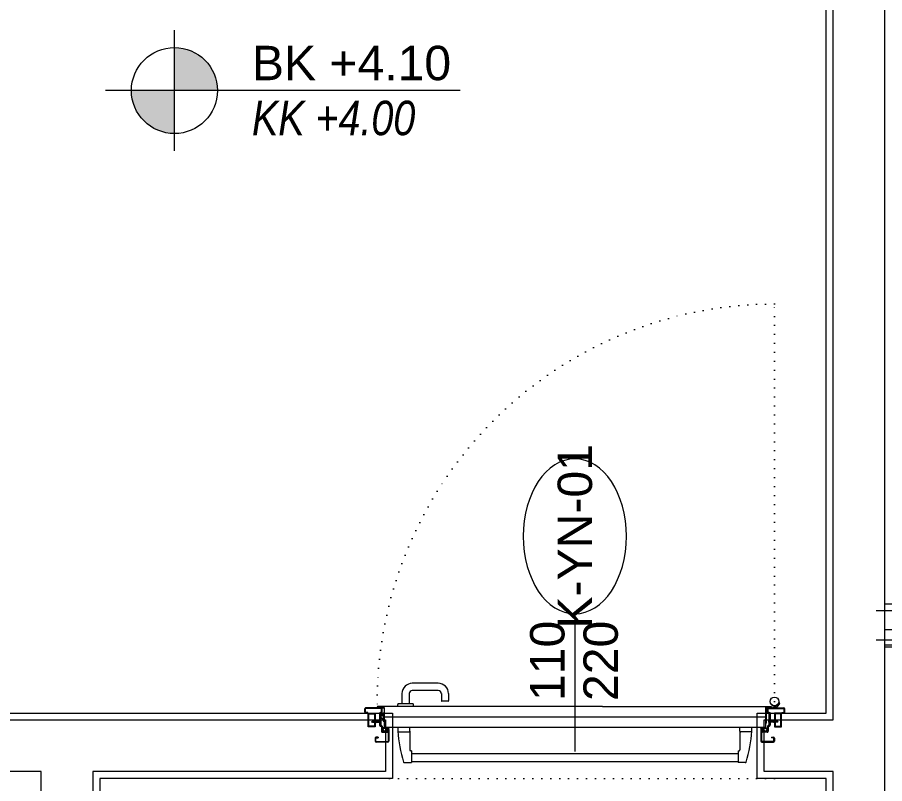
# Model space of a CAD drawing. Extents: x -1286 to 34975, y -230 to 6637.
# Drawn here: x 10423.9 to 10675.8, y 3539 to 3761.5 of the extents above; entities that cross this region are included whole.
import ezdxf
from ezdxf.enums import TextEntityAlignment as Align

# ---------------------------------------------------------------- set-up
doc = ezdxf.new("R2010")
doc.units = 0
doc.header["$LTSCALE"] = 20
doc.linetypes.add('DOT2', pattern=[0.125, 0, -0.125])
doc.layers.get('0').update_dxf_attribs({"color": 9, "lineweight": 9})
for name, color, linetype, lineweight in [('00', 9, 'Continuous', 9), ('06D', 9, 'Continuous', 9), ('07', 9, 'Continuous', 9), ('14', 9, 'Continuous', 9), ('21', 9, 'Continuous', 9), ('22', 8, 'Continuous', 9)]:
    doc.layers.add(name, color=color, linetype=linetype, lineweight=lineweight)
doc.styles.add('Arial', font='arial.ttf', dxfattribs={"height": 2.5})
doc.styles.add('MuuM_TEXT-ITALIC', font='ARIALNI.TTF')

# ---------------------------------------------------------------- blocks, each defined once
blk = doc.blocks.new('p-yng-01')
at = {"ltscale": 2}
for p, q in [((10.49, 12.39), (12.53, 12.39)), ((12.53, 8.93), (12.53, 12.39)), ((12.53, 12.21), (107.47, 12.21)), ((109.51, 12.39), (107.47, 12.39)), ((107.47, 8.93), (107.47, 12.39)), ((12.04, 3.24), (12.04, 8.69)), ((12.53, 8.93), (12.28, 8.93)), ((12.53, 9.87), (107.47, 9.87)), ((107.47, 8.93), (107.72, 8.93)), ((107.96, 3.24), (107.96, 8.69)), ((8.57, 3.24), (8.57, 2.19)), ((8.82, 3.49), (11.79, 3.49)), ((12.04, 3.24), (12.04, 2.19)), ((107.96, 3.24), (107.96, 2.19)), ((111.18, 3.49), (108.21, 3.49)), ((111.43, 2.19), (111.43, 3.24)), ((106.87, -3.86), (106.87, -4.46)), ((107.12, -4.7), (111.21, -4.7)), ((108.12, -7.65), (108.12, -4.7)), ((110.22, -7.65), (110.22, -4.7)), ((111.46, -3.86), (111.46, -4.46)), ((96.69, -7.65), (96.69, -5.6)), ((96.84, -5.45), (98.63, -5.45)), ((98.78, -7.65), (98.78, -5.6)), ((99.68, -8.55), (107.22, -8.55)), ((99.68, -10.64), (107.22, -10.64))]:
    blk.add_line(p, q, dxfattribs=at)
at = {"linetype": 'Continuous'}
for p, q in [((2, 5.3), (2, 6.17)), ((2.18, 6.17), (2.18, 5.3)), ((5.68, 6.48), (2.31, 6.48)), ((2.31, 6.3), (5.68, 6.3)), ((2.31, 5.17), (2.9, 5.17)), ((2.9, 4.99), (2.9, 5.17)), ((5.81, 2.77), (5.81, 6.17)), ((5.99, 2.77), (5.99, 6.17)), ((114.01, 2.77), (114.01, 6.17)), ((114.19, 2.77), (114.19, 6.17)), ((114.32, 6.48), (117.69, 6.48)), ((117.69, 6.3), (114.32, 6.3)), ((117.69, 5.17), (117.1, 5.17)), ((117.1, 4.99), (117.1, 5.17)), ((117.82, 6.17), (117.82, 5.3)), ((118, 5.3), (118, 6.17)), ((2.9, 4.99), (2.31, 4.99)), ((3.82, 1.85), (3.82, 3.29)), ((4, 1.85), (4, 3.29)), ((4.01, 2.75), (4.08, 2.85)), ((4.04, 3.31), (4.18, 3.39)), ((4.12, 3.59), (5.45, 3.59)), ((5.45, 3.41), (4.12, 3.41)), ((4.12, 2.8), (4.29, 2.91)), ((4.29, 2.92), (4.36, 3.22)), ((4.47, 3.41), (5.1, 3.41)), ((5.33, 2.76), (5.34, 3.2)), ((5.35, 3.4), (5.56, 3.32)), ((5.45, 3.23), (5.45, 3.23)), ((5.55, 3.27), (5.46, 3.27)), ((5.58, 3.24), (5.46, 2.85)), ((5.75, 3.19), (5.63, 2.79)), ((5.78, 2.53), (6.04, 2.33)), ((114.22, 2.53), (113.96, 2.33)), ((114.25, 3.19), (114.37, 2.79)), ((114.42, 3.24), (114.54, 2.85)), ((114.65, 3.4), (114.44, 3.32)), ((114.45, 3.27), (114.54, 3.27)), ((115.88, 3.59), (114.55, 3.59)), ((114.55, 3.41), (115.88, 3.41)), ((114.55, 3.23), (114.55, 3.23)), ((114.67, 2.76), (114.66, 3.2)), ((115.71, 2.92), (115.64, 3.22)), ((115.88, 2.8), (115.71, 2.91)), ((115.96, 3.31), (115.82, 3.39)), ((115.99, 2.75), (115.92, 2.85)), ((116, 1.85), (116, 3.29)), ((116.18, 1.85), (116.18, 3.29)), ((117.1, 4.99), (117.69, 4.99)), ((1, 0.54), (0.95, 0.49)), ((1, 0.54), (0.95, 0.49)), ((1, 0.44), (0.95, 0.49)), ((1, 0.44), (0.95, 0.49)), ((1.12, 0.58), (1, 0.54)), ((1.12, 0.58), (1, 0.54)), ((1, 0.44), (1.12, 0.4)), ((1, 0.44), (1.12, 0.4)), ((1.11, 0.4), (1.18, 0.4)), ((1.11, 0.4), (1.18, 0.4)), ((3.27, 0.58), (1.12, 0.58)), ((1.12, 0.58), (1.12, 0.4)), ((3.27, 0.58), (1.12, 0.58)), ((1.12, 0.58), (1.12, 0.4)), ((3.16, 0.4), (1.12, 0.4)), ((3.16, 0.4), (1.12, 0.4)), ((1.14, 0.33), (1.33, 0.66)), ((1.14, 0.33), (1.33, 0.66)), ((1.14, 0.33), (1.16, 0.4)), ((1.14, 0.33), (1.16, 0.4)), ((1.15, 0.32), (1.34, 0.65)), ((1.15, 0.32), (1.34, 0.65)), ((1.2, 0.4), (1.27, 0.4)), ((1.2, 0.4), (1.27, 0.4)), ((1.29, 0.58), (1.21, 0.58)), ((1.29, 0.58), (1.21, 0.58)), ((1.23, 0.33), (1.42, 0.66)), ((1.23, 0.33), (1.42, 0.66)), ((1.23, 0.33), (1.25, 0.4)), ((1.23, 0.33), (1.25, 0.4)), ((1.24, 0.32), (1.43, 0.65)), ((1.24, 0.32), (1.43, 0.65)), ((1.29, 0.4), (1.36, 0.4)), ((1.29, 0.4), (1.36, 0.4)), ((1.38, 0.58), (1.3, 0.58)), ((1.38, 0.58), (1.3, 0.58)), ((1.31, 0.58), (1.32, 0.61)), ((1.31, 0.58), (1.32, 0.61)), ((1.32, 0.33), (1.51, 0.66)), ((1.32, 0.33), (1.51, 0.66)), ((1.32, 0.33), (1.34, 0.4)), ((1.32, 0.33), (1.34, 0.4)), ((1.33, 0.32), (1.52, 0.65)), ((1.33, 0.32), (1.52, 0.65)), ((1.38, 0.4), (1.45, 0.4)), ((1.38, 0.4), (1.45, 0.4)), ((1.47, 0.58), (1.39, 0.58)), ((1.47, 0.58), (1.39, 0.58)), ((1.4, 0.58), (1.41, 0.61)), ((1.4, 0.58), (1.41, 0.61)), ((1.41, 0.33), (1.6, 0.66)), ((1.41, 0.33), (1.6, 0.66)), ((1.41, 0.33), (1.6, 0.66)), ((1.41, 0.33), (1.6, 0.66)), ((1.41, 0.33), (1.43, 0.4)), ((1.41, 0.33), (1.43, 0.4)), ((1.41, 0.33), (1.43, 0.4)), ((1.41, 0.33), (1.43, 0.4)), ((1.42, 0.32), (1.61, 0.65)), ((1.42, 0.32), (1.61, 0.65)), ((1.42, 0.32), (1.61, 0.65)), ((1.42, 0.32), (1.61, 0.65)), ((1.47, 0.4), (1.54, 0.4)), ((1.47, 0.4), (1.54, 0.4)), ((1.47, 0.4), (1.54, 0.4)), ((1.47, 0.4), (1.54, 0.4)), ((1.56, 0.58), (1.48, 0.58)), ((1.56, 0.58), (1.48, 0.58)), ((1.49, 0.58), (1.5, 0.61)), ((1.49, 0.58), (1.5, 0.61)), ((1.5, 0.33), (1.69, 0.66)), ((1.5, 0.33), (1.69, 0.66)), ((1.5, 0.33), (1.52, 0.4)), ((1.5, 0.33), (1.52, 0.4)), ((1.51, 0.32), (1.7, 0.65)), ((1.51, 0.32), (1.7, 0.65)), ((1.56, 0.4), (1.63, 0.4)), ((1.56, 0.4), (1.63, 0.4)), ((1.65, 0.58), (1.57, 0.58)), ((1.65, 0.58), (1.57, 0.58)), ((1.58, 0.58), (1.59, 0.61)), ((1.58, 0.58), (1.59, 0.61)), ((1.58, 0.58), (1.59, 0.61)), ((1.58, 0.58), (1.59, 0.61)), ((1.59, 0.33), (1.78, 0.66)), ((1.59, 0.33), (1.78, 0.66)), ((1.59, 0.33), (1.61, 0.4)), ((1.59, 0.33), (1.61, 0.4)), ((1.6, 0.32), (1.79, 0.65)), ((1.6, 0.32), (1.79, 0.65)), ((1.65, 0.4), (1.72, 0.4)), ((1.65, 0.4), (1.72, 0.4)), ((1.74, 0.58), (1.66, 0.58)), ((1.74, 0.58), (1.66, 0.58)), ((1.67, 0.58), (1.68, 0.61)), ((1.67, 0.58), (1.68, 0.61)), ((1.68, 0.33), (1.87, 0.66)), ((1.68, 0.33), (1.87, 0.66)), ((1.68, 0.33), (1.7, 0.4)), ((1.68, 0.33), (1.7, 0.4)), ((1.69, 0.32), (1.88, 0.65)), ((1.69, 0.32), (1.88, 0.65)), ((1.74, 0.4), (1.81, 0.4)), ((1.74, 0.4), (1.81, 0.4)), ((1.83, 0.58), (1.75, 0.58)), ((1.83, 0.58), (1.75, 0.58)), ((1.76, 0.58), (1.77, 0.61)), ((1.76, 0.58), (1.77, 0.61)), ((1.77, 0.33), (1.96, 0.66)), ((1.77, 0.33), (1.96, 0.66)), ((1.77, 0.33), (1.79, 0.4)), ((1.77, 0.33), (1.79, 0.4)), ((1.78, 0.32), (1.97, 0.65)), ((1.78, 0.32), (1.97, 0.65)), ((1.83, 0.4), (1.9, 0.4)), ((1.83, 0.4), (1.9, 0.4)), ((1.92, 0.58), (1.84, 0.58)), ((1.92, 0.58), (1.84, 0.58)), ((1.85, 0.58), (1.86, 0.61)), ((1.85, 0.58), (1.86, 0.61)), ((1.86, 0.33), (2.05, 0.66)), ((1.86, 0.33), (2.05, 0.66)), ((1.86, 0.33), (1.88, 0.4)), ((1.86, 0.33), (1.88, 0.4)), ((1.87, 0.32), (2.06, 0.65)), ((1.87, 0.32), (2.06, 0.65)), ((1.92, 0.4), (1.99, 0.4)), ((1.92, 0.4), (1.99, 0.4)), ((2.01, 0.58), (1.93, 0.58)), ((2.01, 0.58), (1.93, 0.58)), ((1.94, 0.58), (1.95, 0.61)), ((1.94, 0.58), (1.95, 0.61)), ((1.95, 0.33), (2.14, 0.66)), ((1.95, 0.33), (2.14, 0.66)), ((1.95, 0.33), (1.97, 0.4)), ((1.95, 0.33), (1.97, 0.4)), ((1.96, 0.32), (2.15, 0.65)), ((1.96, 0.32), (2.15, 0.65)), ((2, -2), (2, 0.69)), ((2.01, 0.4), (2.08, 0.4)), ((2.01, 0.4), (2.08, 0.4)), ((2.1, 0.58), (2.02, 0.58)), ((2.1, 0.58), (2.02, 0.58)), ((2.03, 0.58), (2.04, 0.61)), ((2.03, 0.58), (2.04, 0.61)), ((2.04, 0.33), (2.23, 0.66)), ((2.04, 0.33), (2.23, 0.66)), ((2.04, 0.33), (2.06, 0.4)), ((2.04, 0.33), (2.06, 0.4)), ((2.05, 0.32), (2.24, 0.65)), ((2.05, 0.32), (2.24, 0.65)), ((2.1, 0.4), (2.17, 0.4)), ((2.1, 0.4), (2.17, 0.4)), ((2.19, 0.58), (2.11, 0.58)), ((2.19, 0.58), (2.11, 0.58)), ((2.12, 0.58), (2.13, 0.61)), ((2.12, 0.58), (2.13, 0.61)), ((2.13, 0.33), (2.32, 0.66)), ((2.13, 0.33), (2.32, 0.66)), ((2.13, 0.33), (2.15, 0.4)), ((2.13, 0.33), (2.15, 0.4)), ((2.14, 0.32), (2.33, 0.65)), ((2.14, 0.32), (2.33, 0.65)), ((2.19, 0.4), (2.26, 0.4)), ((2.19, 0.4), (2.26, 0.4)), ((2.28, 0.58), (2.2, 0.58)), ((2.28, 0.58), (2.2, 0.58)), ((2.21, 0.58), (2.22, 0.61)), ((2.21, 0.58), (2.22, 0.61)), ((2.22, 0.33), (2.41, 0.66)), ((2.22, 0.33), (2.41, 0.66)), ((2.22, 0.33), (2.24, 0.4)), ((2.22, 0.33), (2.24, 0.4)), ((2.23, 0.32), (2.42, 0.65)), ((2.23, 0.32), (2.42, 0.65)), ((2.28, 0.4), (2.35, 0.4)), ((2.28, 0.4), (2.35, 0.4)), ((2.37, 0.58), (2.29, 0.58)), ((2.37, 0.58), (2.29, 0.58)), ((2.3, 0.58), (2.31, 0.61)), ((2.3, 0.58), (2.31, 0.61)), ((2.31, 0.33), (2.5, 0.66)), ((2.31, 0.33), (2.5, 0.66)), ((2.31, 0.33), (2.33, 0.4)), ((2.31, 0.33), (2.33, 0.4)), ((2.32, 0.32), (2.51, 0.65)), ((2.32, 0.32), (2.51, 0.65)), ((2.37, 0.4), (2.44, 0.4)), ((2.37, 0.4), (2.44, 0.4)), ((2.46, 0.58), (2.38, 0.58)), ((2.46, 0.58), (2.38, 0.58)), ((2.39, 0.58), (2.4, 0.61)), ((2.39, 0.58), (2.4, 0.61)), ((2.4, 0.33), (2.59, 0.66)), ((2.4, 0.33), (2.59, 0.66)), ((2.4, 0.33), (2.59, 0.66)), ((2.4, 0.33), (2.59, 0.66)), ((2.4, 0.33), (2.42, 0.4)), ((2.4, 0.33), (2.42, 0.4)), ((2.4, 0.33), (2.42, 0.4)), ((2.4, 0.33), (2.42, 0.4)), ((2.41, 0.32), (2.6, 0.65)), ((2.41, 0.32), (2.6, 0.65)), ((2.41, 0.32), (2.6, 0.65)), ((2.41, 0.32), (2.6, 0.65)), ((2.46, 0.4), (2.53, 0.4)), ((2.46, 0.4), (2.56, 0.4)), ((2.46, 0.4), (2.53, 0.4)), ((2.46, 0.4), (2.56, 0.4)), ((2.55, 0.58), (2.47, 0.58)), ((2.55, 0.58), (2.47, 0.58)), ((2.48, 0.58), (2.49, 0.61)), ((2.48, 0.58), (2.49, 0.61)), ((2.49, 0.33), (2.68, 0.66)), ((2.49, 0.33), (2.68, 0.66)), ((2.49, 0.33), (2.51, 0.4)), ((2.49, 0.33), (2.51, 0.4)), ((2.5, 0.32), (2.69, 0.65)), ((2.5, 0.32), (2.69, 0.65)), ((2.55, 0.4), (2.62, 0.4)), ((2.55, 0.4), (2.62, 0.4)), ((2.64, 0.58), (2.56, 0.58)), ((2.6, 0.58), (2.56, 0.58)), ((2.64, 0.58), (2.56, 0.58)), ((2.6, 0.58), (2.56, 0.58)), ((2.6, 0.4), (2.56, 0.4)), ((2.6, 0.4), (2.56, 0.4)), ((2.57, 0.58), (2.58, 0.61)), ((2.57, 0.58), (2.58, 0.61)), ((2.57, 0.58), (2.58, 0.61)), ((2.57, 0.58), (2.58, 0.61)), ((2.58, 0.33), (2.77, 0.66)), ((2.58, 0.33), (2.77, 0.66)), ((2.58, 0.33), (2.6, 0.4)), ((2.58, 0.33), (2.6, 0.4)), ((2.59, 0.32), (2.78, 0.65)), ((2.59, 0.32), (2.78, 0.65)), ((2.64, 0.4), (2.71, 0.4)), ((2.73, 0.58), (2.65, 0.58)), ((2.66, 0.58), (2.67, 0.61)), ((2.67, 0.33), (2.86, 0.66)), ((2.67, 0.33), (2.69, 0.4)), ((2.68, 0.32), (2.87, 0.65)), ((2.73, 0.4), (2.8, 0.4)), ((2.82, 0.58), (2.74, 0.58)), ((2.75, 0.58), (2.76, 0.61)), ((2.76, 0.33), (2.95, 0.66)), ((2.76, 0.33), (2.78, 0.4)), ((2.77, 0.32), (2.96, 0.65)), ((2.82, 0.4), (2.89, 0.4)), ((2.91, 0.58), (2.83, 0.58)), ((2.84, 0.58), (2.85, 0.61)), ((2.85, 0.33), (3.04, 0.66)), ((2.85, 0.33), (2.87, 0.4)), ((2.86, 0.32), (3.05, 0.65)), ((2.91, 0.4), (2.98, 0.4)), ((3, 0.58), (2.92, 0.58)), ((2.93, 0.58), (2.94, 0.61)), ((2.94, 0.33), (3.13, 0.66)), ((2.94, 0.33), (2.96, 0.4)), ((2.95, 0.32), (3.14, 0.65)), ((3, 0.4), (3.07, 0.4)), ((3.09, 0.58), (3.01, 0.58)), ((3.02, 0.58), (3.03, 0.61)), ((3.03, 0.33), (3.22, 0.66)), ((3.03, 0.33), (3.05, 0.4)), ((3.04, 0.32), (3.23, 0.65)), ((3.09, 0.4), (3.16, 0.4)), ((3.18, 0.58), (3.1, 0.58)), ((3.11, 0.58), (3.12, 0.61)), ((3.12, 0.33), (3.31, 0.66)), ((3.12, 0.33), (3.14, 0.4)), ((3.13, 0.32), (3.32, 0.65)), ((3.18, 0.4), (3.25, 0.4)), ((3.27, 0.58), (3.19, 0.58)), ((3.2, 0.58), (3.21, 0.61)), ((3.21, 0.33), (3.4, 0.66)), ((3.21, 0.33), (3.23, 0.4)), ((3.22, 0.32), (3.41, 0.65)), ((3.27, 0.4), (3.34, 0.4)), ((3.36, 0.58), (3.28, 0.58)), ((3.29, 0.58), (3.3, 0.61)), ((3.3, -1.95), (3.3, 1.56)), ((3.3, 0.33), (3.49, 0.66)), ((3.3, 0.33), (3.32, 0.4)), ((3.31, 0.32), (3.5, 0.65)), ((3.36, 0.4), (3.43, 0.4)), ((3.45, 0.58), (3.37, 0.58)), ((3.38, 0.58), (3.39, 0.61)), ((3.39, 0.33), (3.58, 0.66)), ((3.39, 0.33), (3.41, 0.4)), ((3.4, 0.32), (3.59, 0.65)), ((3.45, 0.4), (3.55, 0.4)), ((3.54, 0.58), (3.46, 0.58)), ((3.47, 0.58), (3.48, 0.61)), ((3.48, -1.98), (3.48, 1.56)), ((3.68, 1.45), (3.48, 1.45)), ((3.59, 0.58), (3.55, 0.58)), ((3.59, 0.4), (3.55, 0.4)), ((3.56, 0.58), (3.57, 0.61)), ((3.59, 1.63), (3.62, 1.62)), ((3.65, 0.74), (3.59, 0.58)), ((3.65, 0.24), (3.59, 0.4)), ((3.68, 0.52), (3.64, 0.52)), ((3.68, 0.46), (3.64, 0.46)), ((3.7, 1.78), (3.67, 1.79)), ((3.68, -1.86), (3.68, 1.45)), ((3.68, 0.52), (3.68, 0.73)), ((3.68, 0.46), (3.68, 0.24)), ((4.3, 0.93), (4.59, 0.93)), ((4.3, 0.93), (4.3, -3.06)), ((4.65, 2.36), (4.41, 2.2)), ((4.46, 2.12), (4.83, 2.36)), ((4.59, -3.61), (4.59, 2.09)), ((4.69, 2.19), (52, 2.19)), ((5.77, 2.42), (5.98, 2.25)), ((52, 2.19), (115.31, 2.19)), ((114.23, 2.42), (114.02, 2.25)), ((115.54, 2.12), (115.17, 2.36)), ((115.35, 2.36), (115.59, 2.2)), ((115.41, -3.61), (115.41, 2.09)), ((115.7, 0.4), (115.41, 0.4)), ((115.7, -2), (115.7, 0.4)), ((116.3, 1.78), (116.33, 1.79)), ((116.32, -1.86), (116.32, 1.45)), ((116.32, 1.45), (116.52, 1.45)), ((116.41, 1.63), (116.38, 1.62)), ((116.52, -1.98), (116.52, 1.56)), ((116.7, -1.95), (116.7, 1.56)), ((-0.99, -2.3), (-0.99, -3.2)), ((-0.81, -2.3), (-0.81, -3.2)), ((-0.1, -2.18), (-0.69, -2.18)), ((-0.1, -2), (-0.1, -2.18)), ((3.3, -2.18), (3.3, -1.95)), ((3.3, -1.95), (3.3, -1.98)), ((3.3, -1.95), (3.3, -1.98)), ((3.48, -1.86), (3.68, -1.86)), ((3.59, -2.04), (3.62, -2.03)), ((3.7, -2.19), (3.67, -2.2)), ((3.82, -2.26), (3.82, -3.2)), ((4, -2.26), (4, -3.2)), ((115.41, -2), (115.7, -2)), ((115.7, -0.1), (116.32, -0.67)), ((115.7, -1.2), (116.32, -1.2)), ((115.7, -1.5), (116.32, -1.5)), ((116, -2.26), (116, -3.2)), ((116.18, -2.26), (116.18, -3.2)), ((116.3, -2.19), (116.33, -2.2)), ((116.52, -1.86), (116.32, -1.86)), ((116.41, -2.04), (116.38, -2.03)), ((116.7, -1.95), (116.7, -1.98)), ((120.1, -2), (120.1, -2.18)), ((120.1, -2.18), (120.69, -2.18)), ((120.81, -2.3), (120.81, -3.2)), ((120.99, -2.3), (120.99, -3.2)), ((3.7, -3.32), (-0.69, -3.32)), ((3.7, -3.5), (-0.69, -3.5)), ((0.79, -5.03), (0.44, -4.92)), ((1.23, -3.95), (1.3, -3.6)), ((1.3, -3.6), (1.59, -3.67)), ((1.59, -3.67), (1.49, -4.14)), ((1.59, -3.5), (1.59, -4.06)), ((1.89, -3.5), (1.89, -4.13)), ((2.84, -4.45), (2.42, -4.08)), ((2.7, -3.56), (2.62, -3.56)), ((4.4, -3.56), (2.7, -3.56)), ((2.9, -3.66), (2.9, -3.76)), ((2.9, -3.66), (4.54, -3.66)), ((52, -3.86), (3, -3.86)), ((4.1, -3.26), (4, -3.26)), ((4.4, -3.66), (4.4, -3.56)), ((52, -3.86), (117.3, -3.86)), ((117.4, -3.66), (115.46, -3.66)), ((117.3, -3.56), (115.6, -3.56)), ((115.6, -3.56), (115.6, -3.66)), ((116.3, -3.32), (120.69, -3.32)), ((116.3, -3.5), (120.69, -3.5)), ((117.4, -3.76), (117.4, -3.66))]:
    blk.add_line(p, q, dxfattribs=at)
for p, q in [((114.9, 3.41), (115.53, 3.41)), ((116.32, 0.57), (116.32, 0.79)), ((116.32, 0.51), (116.32, 0.3)), ((116.41, 0.63), (116.45, 0.63)), ((116.41, 0.45), (116.45, 0.45)), ((116.46, 0.63), (116.54, 0.63)), ((116.55, 0.63), (116.63, 0.63)), ((116.64, 0.63), (116.72, 0.63)), ((116.73, 0.63), (118.88, 0.63)), ((116.73, 0.63), (118.88, 0.63)), ((116.73, 0.63), (116.81, 0.63)), ((116.82, 0.63), (116.9, 0.63)), ((116.91, 0.63), (116.99, 0.63)), ((117, 0.63), (117.08, 0.63)), ((117.09, 0.63), (117.17, 0.63)), ((117.18, 0.63), (117.26, 0.63)), ((117.27, 0.63), (117.35, 0.63)), ((117.36, 0.63), (117.44, 0.63)), ((117.36, 0.63), (117.44, 0.63)), ((117.4, 0.63), (117.44, 0.63)), ((117.4, 0.63), (117.44, 0.63)), ((117.4, 0.45), (117.44, 0.45)), ((117.4, 0.45), (117.44, 0.45)), ((117.45, 0.63), (117.53, 0.63)), ((117.45, 0.63), (117.53, 0.63)), ((117.54, 0.63), (117.62, 0.63)), ((117.54, 0.63), (117.62, 0.63)), ((117.63, 0.63), (117.71, 0.63)), ((117.63, 0.63), (117.71, 0.63)), ((117.72, 0.63), (117.8, 0.63)), ((117.72, 0.63), (117.8, 0.63)), ((117.81, 0.63), (117.89, 0.63)), ((117.81, 0.63), (117.89, 0.63)), ((117.9, 0.63), (117.98, 0.63)), ((117.9, 0.63), (117.98, 0.63)), ((117.99, 0.63), (118.07, 0.63)), ((117.99, 0.63), (118.07, 0.63)), ((118.08, 0.63), (118.16, 0.63)), ((118.08, 0.63), (118.16, 0.63)), ((118.17, 0.63), (118.25, 0.63)), ((118.17, 0.63), (118.25, 0.63)), ((118.26, 0.63), (118.34, 0.63)), ((118.26, 0.63), (118.34, 0.63)), ((118.35, 0.63), (118.43, 0.63)), ((118.35, 0.63), (118.43, 0.63)), ((118.44, 0.63), (118.52, 0.63)), ((118.44, 0.63), (118.52, 0.63)), ((118.53, 0.63), (118.61, 0.63)), ((118.53, 0.63), (118.61, 0.63)), ((118.62, 0.63), (118.7, 0.63)), ((118.62, 0.63), (118.7, 0.63)), ((118.71, 0.63), (118.79, 0.63)), ((118.71, 0.63), (118.79, 0.63))]:
    blk.add_line(p, q)
at = {"ltscale": 15}
for p, q in [((116.32, 0.57), (116.36, 0.57)), ((116.32, 0.51), (116.36, 0.51)), ((116.35, 0.8), (116.41, 0.63)), ((116.35, 0.29), (116.41, 0.45)), ((116.6, 0.38), (116.41, 0.71)), ((116.61, 0.38), (116.42, 0.71)), ((116.44, 0.63), (116.43, 0.66)), ((116.55, 0.45), (116.45, 0.45)), ((116.69, 0.38), (116.5, 0.71)), ((116.7, 0.38), (116.51, 0.71)), ((116.53, 0.63), (116.52, 0.66)), ((116.64, 0.45), (116.57, 0.45)), ((116.78, 0.38), (116.59, 0.71)), ((116.61, 0.38), (116.59, 0.45)), ((116.79, 0.38), (116.6, 0.71)), ((116.62, 0.63), (116.61, 0.66)), ((116.73, 0.45), (116.66, 0.45)), ((116.87, 0.38), (116.68, 0.71)), ((116.7, 0.38), (116.68, 0.45)), ((116.88, 0.38), (116.69, 0.71)), ((116.71, 0.63), (116.7, 0.66)), ((116.82, 0.45), (116.75, 0.45)), ((116.96, 0.38), (116.77, 0.71)), ((116.79, 0.38), (116.77, 0.45)), ((116.97, 0.38), (116.78, 0.71)), ((116.8, 0.63), (116.79, 0.66)), ((116.84, 0.45), (118.88, 0.45)), ((116.84, 0.45), (118.88, 0.45)), ((116.91, 0.45), (116.84, 0.45)), ((117.05, 0.38), (116.86, 0.71)), ((116.88, 0.38), (116.86, 0.45)), ((117.06, 0.38), (116.87, 0.71)), ((116.89, 0.63), (116.88, 0.66)), ((117, 0.45), (116.93, 0.45)), ((117.14, 0.38), (116.95, 0.71)), ((116.97, 0.38), (116.95, 0.45)), ((117.15, 0.38), (116.96, 0.71)), ((116.98, 0.63), (116.97, 0.66)), ((117.09, 0.45), (117.02, 0.45)), ((117.23, 0.38), (117.04, 0.71)), ((117.06, 0.38), (117.04, 0.45)), ((117.24, 0.38), (117.05, 0.71)), ((117.07, 0.63), (117.06, 0.66)), ((117.18, 0.45), (117.11, 0.45)), ((117.32, 0.38), (117.13, 0.71)), ((117.15, 0.38), (117.13, 0.45)), ((117.33, 0.38), (117.14, 0.71)), ((117.16, 0.63), (117.15, 0.66)), ((117.27, 0.45), (117.2, 0.45)), ((117.41, 0.38), (117.22, 0.71)), ((117.41, 0.38), (117.22, 0.71)), ((117.24, 0.38), (117.22, 0.45)), ((117.42, 0.38), (117.23, 0.71)), ((117.42, 0.38), (117.23, 0.71)), ((117.25, 0.63), (117.24, 0.66)), ((117.36, 0.45), (117.29, 0.45)), ((117.5, 0.38), (117.31, 0.71)), ((117.5, 0.38), (117.31, 0.71)), ((117.33, 0.38), (117.31, 0.45)), ((117.51, 0.38), (117.32, 0.71)), ((117.51, 0.38), (117.32, 0.71)), ((117.34, 0.63), (117.33, 0.66)), ((117.45, 0.45), (117.38, 0.45)), ((117.45, 0.45), (117.38, 0.45)), ((117.59, 0.38), (117.4, 0.71)), ((117.59, 0.38), (117.4, 0.71)), ((117.59, 0.38), (117.4, 0.71)), ((117.59, 0.38), (117.4, 0.71)), ((117.42, 0.38), (117.4, 0.45)), ((117.42, 0.38), (117.4, 0.45)), ((117.6, 0.38), (117.41, 0.71)), ((117.6, 0.38), (117.41, 0.71)), ((117.6, 0.38), (117.41, 0.71)), ((117.6, 0.38), (117.41, 0.71)), ((117.43, 0.63), (117.42, 0.66)), ((117.43, 0.63), (117.42, 0.66)), ((117.43, 0.63), (117.42, 0.66)), ((117.43, 0.63), (117.42, 0.66)), ((117.54, 0.45), (117.44, 0.45)), ((117.54, 0.45), (117.44, 0.45)), ((117.54, 0.45), (117.47, 0.45)), ((117.54, 0.45), (117.47, 0.45)), ((117.68, 0.38), (117.49, 0.71)), ((117.68, 0.38), (117.49, 0.71)), ((117.51, 0.38), (117.49, 0.45)), ((117.51, 0.38), (117.49, 0.45)), ((117.69, 0.38), (117.5, 0.71)), ((117.69, 0.38), (117.5, 0.71)), ((117.52, 0.63), (117.51, 0.66)), ((117.52, 0.63), (117.51, 0.66)), ((117.63, 0.45), (117.56, 0.45)), ((117.63, 0.45), (117.56, 0.45)), ((117.77, 0.38), (117.58, 0.71)), ((117.77, 0.38), (117.58, 0.71)), ((117.6, 0.38), (117.58, 0.45)), ((117.6, 0.38), (117.58, 0.45)), ((117.6, 0.38), (117.58, 0.45)), ((117.6, 0.38), (117.58, 0.45)), ((117.78, 0.38), (117.59, 0.71)), ((117.78, 0.38), (117.59, 0.71)), ((117.61, 0.63), (117.6, 0.66)), ((117.61, 0.63), (117.6, 0.66)), ((117.72, 0.45), (117.65, 0.45)), ((117.72, 0.45), (117.65, 0.45)), ((117.86, 0.38), (117.67, 0.71)), ((117.86, 0.38), (117.67, 0.71)), ((117.69, 0.38), (117.67, 0.45)), ((117.69, 0.38), (117.67, 0.45)), ((117.87, 0.38), (117.68, 0.71)), ((117.87, 0.38), (117.68, 0.71)), ((117.7, 0.63), (117.69, 0.66)), ((117.7, 0.63), (117.69, 0.66)), ((117.81, 0.45), (117.74, 0.45)), ((117.81, 0.45), (117.74, 0.45)), ((117.95, 0.38), (117.76, 0.71)), ((117.95, 0.38), (117.76, 0.71)), ((117.78, 0.38), (117.76, 0.45)), ((117.78, 0.38), (117.76, 0.45)), ((117.96, 0.38), (117.77, 0.71)), ((117.96, 0.38), (117.77, 0.71)), ((117.79, 0.63), (117.78, 0.66)), ((117.79, 0.63), (117.78, 0.66)), ((117.9, 0.45), (117.83, 0.45)), ((117.9, 0.45), (117.83, 0.45)), ((118.04, 0.38), (117.85, 0.71)), ((118.04, 0.38), (117.85, 0.71)), ((117.87, 0.38), (117.85, 0.45)), ((117.87, 0.38), (117.85, 0.45)), ((118.05, 0.38), (117.86, 0.71)), ((118.05, 0.38), (117.86, 0.71)), ((117.88, 0.63), (117.87, 0.66)), ((117.88, 0.63), (117.87, 0.66)), ((117.99, 0.45), (117.92, 0.45)), ((117.99, 0.45), (117.92, 0.45)), ((118.13, 0.38), (117.94, 0.71)), ((118.13, 0.38), (117.94, 0.71)), ((117.96, 0.38), (117.94, 0.45)), ((117.96, 0.38), (117.94, 0.45)), ((118.14, 0.38), (117.95, 0.71)), ((118.14, 0.38), (117.95, 0.71)), ((117.97, 0.63), (117.96, 0.66)), ((117.97, 0.63), (117.96, 0.66)), ((118.08, 0.45), (118.01, 0.45)), ((118.08, 0.45), (118.01, 0.45)), ((118.22, 0.38), (118.03, 0.71)), ((118.22, 0.38), (118.03, 0.71)), ((118.05, 0.38), (118.03, 0.45)), ((118.05, 0.38), (118.03, 0.45)), ((118.23, 0.38), (118.04, 0.71)), ((118.23, 0.38), (118.04, 0.71)), ((118.06, 0.63), (118.05, 0.66)), ((118.06, 0.63), (118.05, 0.66)), ((118.17, 0.45), (118.1, 0.45)), ((118.17, 0.45), (118.1, 0.45)), ((118.31, 0.38), (118.12, 0.71)), ((118.31, 0.38), (118.12, 0.71)), ((118.14, 0.38), (118.12, 0.45)), ((118.14, 0.38), (118.12, 0.45)), ((118.32, 0.38), (118.13, 0.71)), ((118.32, 0.38), (118.13, 0.71)), ((118.15, 0.63), (118.14, 0.66)), ((118.15, 0.63), (118.14, 0.66)), ((118.26, 0.45), (118.19, 0.45)), ((118.26, 0.45), (118.19, 0.45)), ((118.4, 0.38), (118.21, 0.71)), ((118.4, 0.38), (118.21, 0.71)), ((118.23, 0.38), (118.21, 0.45)), ((118.23, 0.38), (118.21, 0.45)), ((118.41, 0.38), (118.22, 0.71)), ((118.41, 0.38), (118.22, 0.71)), ((118.24, 0.63), (118.23, 0.66)), ((118.24, 0.63), (118.23, 0.66)), ((118.35, 0.45), (118.28, 0.45)), ((118.35, 0.45), (118.28, 0.45)), ((118.49, 0.38), (118.3, 0.71)), ((118.49, 0.38), (118.3, 0.71)), ((118.32, 0.38), (118.3, 0.45)), ((118.32, 0.38), (118.3, 0.45)), ((118.5, 0.38), (118.31, 0.71)), ((118.5, 0.38), (118.31, 0.71)), ((118.33, 0.63), (118.32, 0.66)), ((118.33, 0.63), (118.32, 0.66)), ((118.44, 0.45), (118.37, 0.45)), ((118.44, 0.45), (118.37, 0.45)), ((118.58, 0.38), (118.39, 0.71)), ((118.58, 0.38), (118.39, 0.71)), ((118.58, 0.38), (118.39, 0.71)), ((118.58, 0.38), (118.39, 0.71)), ((118.41, 0.38), (118.39, 0.45)), ((118.41, 0.38), (118.39, 0.45)), ((118.59, 0.38), (118.4, 0.71)), ((118.59, 0.38), (118.4, 0.71)), ((118.59, 0.38), (118.4, 0.71)), ((118.59, 0.38), (118.4, 0.71)), ((118.42, 0.63), (118.41, 0.66)), ((118.42, 0.63), (118.41, 0.66)), ((118.42, 0.63), (118.41, 0.66)), ((118.42, 0.63), (118.41, 0.66)), ((118.53, 0.45), (118.46, 0.45)), ((118.53, 0.45), (118.46, 0.45)), ((118.53, 0.45), (118.46, 0.45)), ((118.53, 0.45), (118.46, 0.45)), ((118.67, 0.38), (118.48, 0.71)), ((118.67, 0.38), (118.48, 0.71)), ((118.5, 0.38), (118.48, 0.45)), ((118.5, 0.38), (118.48, 0.45)), ((118.68, 0.38), (118.49, 0.71)), ((118.68, 0.38), (118.49, 0.71)), ((118.51, 0.63), (118.5, 0.66)), ((118.51, 0.63), (118.5, 0.66)), ((118.62, 0.45), (118.55, 0.45)), ((118.62, 0.45), (118.55, 0.45)), ((118.76, 0.38), (118.57, 0.71)), ((118.76, 0.38), (118.57, 0.71)), ((118.59, 0.38), (118.57, 0.45)), ((118.59, 0.38), (118.57, 0.45)), ((118.59, 0.38), (118.57, 0.45)), ((118.59, 0.38), (118.57, 0.45)), ((118.77, 0.38), (118.58, 0.71)), ((118.77, 0.38), (118.58, 0.71)), ((118.6, 0.63), (118.59, 0.66)), ((118.6, 0.63), (118.59, 0.66)), ((118.71, 0.45), (118.64, 0.45)), ((118.71, 0.45), (118.64, 0.45)), ((118.85, 0.38), (118.66, 0.71)), ((118.85, 0.38), (118.66, 0.71)), ((118.68, 0.38), (118.66, 0.45)), ((118.68, 0.38), (118.66, 0.45)), ((118.86, 0.38), (118.67, 0.71)), ((118.86, 0.38), (118.67, 0.71)), ((118.69, 0.63), (118.68, 0.66)), ((118.69, 0.63), (118.68, 0.66)), ((118.8, 0.45), (118.73, 0.45)), ((118.8, 0.45), (118.73, 0.45)), ((118.77, 0.38), (118.75, 0.45)), ((118.77, 0.38), (118.75, 0.45)), ((118.89, 0.45), (118.82, 0.45)), ((118.89, 0.45), (118.82, 0.45)), ((118.86, 0.38), (118.84, 0.45)), ((118.86, 0.38), (118.84, 0.45)), ((118.88, 0.63), (118.88, 0.45)), ((118.88, 0.63), (119, 0.6)), ((118.88, 0.63), (118.88, 0.45)), ((118.88, 0.63), (119, 0.6)), ((119, 0.49), (118.88, 0.45)), ((119, 0.49), (118.88, 0.45)), ((119, 0.6), (119.05, 0.54)), ((119, 0.6), (119.05, 0.54)), ((119, 0.49), (119.05, 0.54)), ((119, 0.49), (119.05, 0.54))]:
    blk.add_line(p, q, dxfattribs=at)
at = {"linetype": 'DOT2'}
blk.add_line((2, -5.39), (2, -120.81), dxfattribs=at)
blk.add_lwpolyline([(2, 17), (118, 17)], dxfattribs=at)
at = {"linetype": 'Continuous'}
for points in [[(2, -2), (2, 2), (0, 2), (0, -2)], [(1.8, -1.8), (1.8, 1.8), (0.2, 1.8), (0.2, -1.8)]]:
    blk.add_lwpolyline(points, close=True, dxfattribs=at)
for points in [[(118, -2), (118, 2), (120, 2), (120, -2)], [(118.2, -1.8), (118.2, 1.8), (119.8, 1.8), (119.8, -1.8)]]:
    blk.add_lwpolyline(points, close=True)
for points in [[(-0.69, -2), (-0.1, -2)], [(120.1, -2), (120.69, -2)]]:
    blk.add_lwpolyline(points, dxfattribs=at)
at = {"ltscale": 0.29}
blk.add_lwpolyline([(4.69, -0.83), (115.31, -0.84)], dxfattribs=at)
at = {"linetype": 'Continuous'}
for centre, radius in [((4.12, 3.22), 0), ((115.88, 3.22), 0), ((2, -5.39), 1.26)]:
    blk.add_circle(centre, radius, dxfattribs=at)
at = {"ltscale": 2}
for centre, radius, start, end in [((45.73, 0.95), 37.22, 162.3802, 176.4723), ((10.49, 12.15), 0.247, 90, 162.3802), ((109.51, 12.15), 0.247, 17.6198, 90), ((74.27, 0.95), 37.22, 3.5277, 17.6198), ((12.28, 8.69), 0.247, 90, 180), ((107.72, 8.69), 0.247, 0, 90), ((8.82, 3.24), 0.247, 90, 180), ((11.79, 3.24), 0.247, 0, 90), ((108.21, 3.24), 0.247, 90, 180), ((111.18, 3.24), 0.247, 0, 90), ((107.12, -4.46), 0.249, 180, 270), ((111.21, -4.46), 0.249, 270, 0), ((96.84, -5.6), 0.15, 90, 180), ((98.63, -5.6), 0.15, 0, 90), ((99.68, -7.65), 2.99, 180, 270), ((99.68, -7.65), 0.898, 180, 270), ((107.22, -7.65), 2.99, 270, 0), ((107.22, -7.65), 0.898, 270, 0)]:
    blk.add_arc(centre, radius, start, end, dxfattribs=at)
at = {"linetype": 'Continuous'}
for centre, radius, start, end in [((2.31, 6.17), 0.309, 90, 180), ((2.31, 5.3), 0.309, 180, 270), ((2.31, 6.17), 0.13, 90, 180), ((2.31, 5.3), 0.13, 180, 270), ((5.68, 6.17), 0.309, 0, 90), ((5.68, 6.17), 0.309, 0, 90), ((5.68, 6.17), 0.13, 0, 90), ((5.68, 6.17), 0.13, 0, 90), ((114.32, 6.17), 0.309, 90, 180), ((114.32, 6.17), 0.13, 90, 180), ((117.69, 6.17), 0.309, 0, 90), ((117.69, 6.17), 0.13, 0, 90), ((117.69, 5.3), 0.309, 270, 0), ((117.69, 5.3), 0.13, 270, 0), ((4.12, 3.29), 0.299, 90, 180), ((4.12, 3.29), 0.12, 90, 180), ((4.03, 3.12), 0.0312, 100.8786, 243.4258), ((4.1, 2.71), 0.0959, 154.0369, 249.2134), ((4.1, 3.22), 0.157, 239.3013, 259.1148), ((4.13, 2.86), 0.133, 128.8627, 148.8778), ((4.03, 2.92), 0.0132, 148.8705, 187.3774), ((4.04, 2.92), 0.0264, 187.3783, 268.9641), ((4.06, 3.29), 0.0235, 121.8829, 242.3954), ((4.04, 3.23), 0.0871, 263.7597, 337.0285), ((4.05, 2.85), 0.049, 80.765, 103.2427), ((3.68, 2.57), 0.784, 57.2254, 62.3935), ((4.01, 3.04), 0.0905, 294.1976, 348.1638), ((4.06, 2.87), 0.0282, 333.7959, 80.7687), ((4.06, 3.03), 0.0377, 348.1661, 79.1104), ((5.9, 6.49), 4.28, 244.6875, 253.0507), ((4.09, 3.21), 0.0282, 337.0285, 57.2131), ((4.16, 2.77), 0.0479, 134.0198, 235.7455), ((4.92, 4.02), 1.51, 238.7149, 261.6894), ((4.25, 3.27), 0.141, 80.0177, 120.3968), ((4.77, 6.23), 2.87, 260.017, 279.9465), ((4.27, 2.93), 0.0188, 312.4272, 347.199), ((4.39, 3.22), 0.0358, 79.2474, 167.2037), ((4.83, 5.51), 2.3, 259.2417, 281.0784), ((5.05, 4.91), 2.41, 261.4527, 275.8288), ((5.29, 3.26), 0.153, 69.1739, 99.9465), ((5.28, 3.2), 0.0575, 359.4411, 101.073), ((5.29, 2.59), 0.0767, 275.8292, 21.9624), ((5.74, 2.77), 0.403, 181.2939, 201.9637), ((5.46, 3.25), 0.0235, 90.7292, 220.5483), ((5.72, 2.77), 0.274, 162.8619, 0), ((5.45, 3.28), 0.309, 342.8599, 90), ((5.45, 3.28), 0.13, 342.8582, 90), ((5.32, 3.1), 0.183, 14.7185, 46.0603), ((6.28, 2.82), 0.796, 175.9723, 187.9232), ((5.59, 2.86), 0.108, 139.809, 171.2848), ((5.7, 2.74), 0.216, 188.6789, 284.0284), ((5.12, 3), 0.405, 353.3622, 21.0615), ((5.47, 2.96), 0.0518, 319.8052, 349.7927), ((5.55, 3.3), 0.0223, 269.4232, 71.2563), ((5.72, 2.77), 0.0948, 162.8632, 0), ((5.76, 2.51), 0.0288, 52.198, 104.0165), ((114.28, 2.77), 0.274, 180, 17.1381), ((114.28, 2.77), 0.0948, 180, 17.135), ((114.24, 2.51), 0.0288, 75.9835, 127.802), ((114.55, 3.28), 0.309, 90, 197.1401), ((114.3, 2.74), 0.216, 255.9716, 351.3211), ((114.55, 3.28), 0.13, 90, 197.1418), ((114.45, 3.3), 0.0223, 108.7437, 270.5768), ((114.88, 3), 0.405, 158.9385, 186.6378), ((114.53, 2.96), 0.0518, 190.2073, 220.1948), ((114.41, 2.86), 0.108, 8.7152, 40.191), ((114.68, 3.1), 0.183, 133.9397, 165.2815), ((113.72, 2.82), 0.796, 352.0768, 4.0277), ((114.54, 3.25), 0.0235, 319.4517, 89.2708), ((114.71, 2.59), 0.0767, 158.0376, 264.1708), ((114.26, 2.77), 0.403, 338.0363, 358.7061), ((114.71, 3.26), 0.153, 80.0535, 110.8261), ((114.72, 3.2), 0.0575, 78.927, 180.5589), ((114.95, 4.91), 2.41, 264.1712, 278.5473), ((115.17, 5.51), 2.3, 258.9216, 280.7583), ((115.23, 6.23), 2.87, 260.0535, 279.983), ((115.08, 4.02), 1.51, 278.3106, 301.2851), ((114.1, 6.49), 4.28, 286.9493, 295.3125), ((115.61, 3.22), 0.0358, 12.7963, 100.7526), ((115.73, 2.93), 0.0188, 192.801, 227.5728), ((115.75, 3.27), 0.141, 59.6032, 99.9823), ((115.84, 2.77), 0.0479, 304.2545, 45.9802), ((115.88, 3.29), 0.299, 0, 90), ((115.88, 3.29), 0.12, 0, 90), ((115.91, 3.21), 0.0282, 122.7869, 202.9715), ((115.96, 3.23), 0.0871, 202.9715, 276.2403), ((116.32, 2.57), 0.784, 117.6065, 122.7746), ((115.94, 3.03), 0.0377, 100.8896, 191.8339), ((115.99, 3.04), 0.0905, 191.8362, 245.8024), ((115.94, 2.87), 0.0282, 99.2313, 206.2041), ((115.9, 3.22), 0.157, 280.8852, 300.6987), ((115.9, 2.71), 0.0959, 290.7866, 25.9631), ((115.95, 2.85), 0.049, 76.7573, 99.235), ((115.94, 3.29), 0.0235, 297.6046, 58.1171), ((115.87, 2.86), 0.133, 31.1222, 51.1373), ((115.96, 2.92), 0.0264, 271.0359, 352.6217), ((115.97, 3.12), 0.0312, 296.5742, 79.1214), ((115.97, 2.92), 0.0132, 352.6226, 31.1295), ((0.94, 0.72), 0.235, 274.361, 322.1025), ((0.94, 0.72), 0.235, 274.361, 322.1025), ((0.94, 0.25), 0.235, 37.8975, 85.639), ((0.94, 0.25), 0.235, 37.8975, 85.639), ((1.15, 0.33), 0.00583, 150.3204, 330.3204), ((1.15, 0.33), 0.00583, 150.3204, 330.3204), ((1.24, 0.33), 0.00583, 150.3204, 330.3204), ((1.24, 0.33), 0.00583, 150.3204, 330.3204), ((1.33, 0.33), 0.00583, 150.3204, 330.3204), ((1.33, 0.33), 0.00583, 150.3204, 330.3204), ((1.34, 0.66), 0.00583, 330.3204, 150.3204), ((1.34, 0.66), 0.00583, 330.3204, 150.3204), ((1.42, 0.33), 0.00583, 150.3204, 330.3204), ((1.42, 0.33), 0.00583, 150.3204, 330.3204), ((1.42, 0.33), 0.00583, 150.3204, 330.3204), ((1.42, 0.33), 0.00583, 150.3204, 330.3204), ((1.43, 0.66), 0.00583, 330.3204, 150.3204), ((1.43, 0.66), 0.00583, 330.3204, 150.3204), ((1.51, 0.33), 0.00583, 150.3204, 330.3204), ((1.51, 0.33), 0.00583, 150.3204, 330.3204), ((1.51, 0.33), 0.00583, 150.3204, 330.3204), ((1.51, 0.33), 0.00583, 150.3204, 330.3204), ((1.52, 0.66), 0.00583, 330.3204, 150.3204), ((1.52, 0.66), 0.00583, 330.3204, 150.3204), ((1.6, 0.33), 0.00583, 150.3204, 330.3204), ((1.6, 0.33), 0.00583, 150.3204, 330.3204), ((1.61, 0.66), 0.00583, 330.3204, 150.3204), ((1.61, 0.66), 0.00583, 330.3204, 150.3204), ((1.61, 0.66), 0.00583, 330.3204, 150.3204), ((1.61, 0.66), 0.00583, 330.3204, 150.3204), ((1.69, 0.33), 0.00583, 150.3204, 330.3204), ((1.69, 0.33), 0.00583, 150.3204, 330.3204), ((1.7, 0.66), 0.00583, 330.3204, 150.3204), ((1.7, 0.66), 0.00583, 330.3204, 150.3204), ((1.78, 0.33), 0.00583, 150.3204, 330.3204), ((1.78, 0.33), 0.00583, 150.3204, 330.3204), ((1.79, 0.66), 0.00583, 330.3204, 150.3204), ((1.79, 0.66), 0.00583, 330.3204, 150.3204), ((1.87, 0.33), 0.00583, 150.3204, 330.3204), ((1.87, 0.33), 0.00583, 150.3204, 330.3204), ((1.88, 0.66), 0.00583, 330.3204, 150.3204), ((1.88, 0.66), 0.00583, 330.3204, 150.3204), ((1.96, 0.33), 0.00583, 150.3204, 330.3204), ((1.96, 0.33), 0.00583, 150.3204, 330.3204), ((1.97, 0.66), 0.00583, 330.3204, 150.3204), ((1.97, 0.66), 0.00583, 330.3204, 150.3204), ((2.05, 0.33), 0.00583, 150.3204, 330.3204), ((2.05, 0.33), 0.00583, 150.3204, 330.3204), ((2.06, 0.66), 0.00583, 330.3204, 150.3204), ((2.06, 0.66), 0.00583, 330.3204, 150.3204), ((2.14, 0.33), 0.00583, 150.3204, 330.3204), ((2.14, 0.33), 0.00583, 150.3204, 330.3204), ((2.15, 0.66), 0.00583, 330.3204, 150.3204), ((2.15, 0.66), 0.00583, 330.3204, 150.3204), ((2.23, 0.33), 0.00583, 150.3204, 330.3204), ((2.23, 0.33), 0.00583, 150.3204, 330.3204), ((2.24, 0.66), 0.00583, 330.3204, 150.3204), ((2.24, 0.66), 0.00583, 330.3204, 150.3204), ((2.32, 0.33), 0.00583, 150.3204, 330.3204), ((2.32, 0.33), 0.00583, 150.3204, 330.3204), ((2.33, 0.66), 0.00583, 330.3204, 150.3204), ((2.33, 0.66), 0.00583, 330.3204, 150.3204), ((2.41, 0.33), 0.00583, 150.3204, 330.3204), ((2.41, 0.33), 0.00583, 150.3204, 330.3204), ((2.41, 0.33), 0.00583, 150.3204, 330.3204), ((2.41, 0.33), 0.00583, 150.3204, 330.3204), ((2.42, 0.66), 0.00583, 330.3204, 150.3204), ((2.42, 0.66), 0.00583, 330.3204, 150.3204), ((2.5, 0.33), 0.00583, 150.3204, 330.3204), ((2.5, 0.33), 0.00583, 150.3204, 330.3204), ((2.51, 0.66), 0.00583, 330.3204, 150.3204), ((2.51, 0.66), 0.00583, 330.3204, 150.3204), ((2.59, 0.33), 0.00583, 150.3204, 330.3204), ((2.59, 0.33), 0.00583, 150.3204, 330.3204), ((2.6, 0.66), 0.00583, 330.3204, 150.3204), ((2.6, 0.66), 0.00583, 330.3204, 150.3204), ((2.6, 0.66), 0.00583, 330.3204, 150.3204), ((2.6, 0.66), 0.00583, 330.3204, 150.3204), ((2.68, 0.33), 0.00583, 150.3204, 330.3204), ((2.69, 0.66), 0.00583, 330.3204, 150.3204), ((2.77, 0.33), 0.00583, 150.3204, 330.3204), ((2.78, 0.66), 0.00583, 330.3204, 150.3204), ((2.86, 0.33), 0.00583, 150.3204, 330.3204), ((2.87, 0.66), 0.00583, 330.3204, 150.3204), ((2.95, 0.33), 0.00583, 150.3204, 330.3204), ((2.96, 0.66), 0.00583, 330.3204, 150.3204), ((3.04, 0.33), 0.00583, 150.3204, 330.3204), ((3.05, 0.66), 0.00583, 330.3204, 150.3204), ((3.13, 0.33), 0.00583, 150.3204, 330.3204), ((3.14, 0.66), 0.00583, 330.3204, 150.3204), ((3.22, 0.33), 0.00583, 150.3204, 330.3204), ((3.23, 0.66), 0.00583, 330.3204, 150.3204), ((3.56, 1.56), 0.259, 63.211, 180), ((3.31, 0.33), 0.00583, 150.3204, 330.3204), ((3.32, 0.66), 0.00583, 330.3204, 150.3204), ((3.4, 0.33), 0.00583, 150.3204, 330.3204), ((3.41, 0.66), 0.00583, 330.3204, 150.3204), ((3.56, 1.56), 0.0798, 63.202, 180), ((3.5, 0.66), 0.00583, 330.3204, 150.3204), ((3.59, 0.66), 0.00583, 330.3204, 150.3204), ((3.64, 0.49), 0.0291, 90, 270), ((3.74, 1.85), 0.259, 243.215, 0), ((3.66, 0.73), 0.015, 0, 150.0864), ((3.66, 0.24), 0.015, 209.9136, 0), ((3.74, 1.85), 0.0798, 243.2115, 0), ((4.44, 2.16), 0.0479, 122.6999, 302.6999), ((4.69, 2.09), 0.0998, 90, 180), ((4.64, 2.37), 0.0192, 302.623, 73.0521), ((4.85, 2.33), 0.0383, 85.2104, 122.7022), ((5.09, 5.19), 2.83, 265.2016, 282.9973), ((5.74, 2.38), 0.0479, 51.8479, 102.9919), ((6.01, 2.29), 0.0479, 232.201, 52.2001), ((113.99, 2.29), 0.0479, 127.7999, 307.799), ((114.26, 2.38), 0.0479, 77.0081, 128.1521), ((114.91, 5.19), 2.83, 257.0027, 274.7984), ((115.15, 2.33), 0.0383, 57.2978, 94.7896), ((115.31, 2.09), 0.0998, 0, 90), ((115.36, 2.37), 0.0192, 106.9479, 237.377), ((115.56, 2.16), 0.0479, 237.3001, 57.3001), ((116.26, 1.85), 0.259, 180, 296.785), ((116.26, 1.85), 0.0798, 180, 296.7885), ((116.44, 1.56), 0.259, 0, 116.787), ((116.44, 1.56), 0.0798, 0, 116.7916), ((-0.69, -2.3), 0.299, 90, 180), ((-0.69, -2.3), 0.12, 90, 180), ((3.56, -1.97), 0.259, 181.1025, 296.789), ((3.56, -1.97), 0.0798, 183.5852, 296.798), ((3.74, -2.26), 0.259, 0, 116.785), ((3.74, -2.26), 0.0798, 0, 116.7885), ((116.26, -2.26), 0.259, 63.215, 180), ((116.26, -2.26), 0.0798, 63.2115, 180), ((116.44, -1.97), 0.259, 243.211, 358.8975), ((116.44, -1.97), 0.0798, 243.2084, 356.4148), ((120.69, -2.3), 0.299, 0, 90), ((120.69, -2.3), 0.12, 0, 90), ((-0.69, -3.2), 0.299, 180, 270), ((-0.69, -3.2), 0.12, 180, 270), ((2, -5.39), 1.63, 118.3166, 163.1721), ((1.2, -4.07), 0.297, 318.0259, 347.3911), ((1.39, -4.06), 0.2, 292.0474, 0), ((2.62, -3.86), 0.599, 143.1286, 207.6333), ((2.62, -3.86), 0.299, 90, 228.3987), ((3, -3.66), 0.0998, 90, 180), ((3, -3.76), 0.0998, 180, 270), ((3.7, -3.2), 0.299, 270, 0), ((3.7, -3.2), 0.12, 270, 0), ((4.1, -3.06), 0.2, 270, 0), ((4.1, -3.06), 0.499, 270, 0), ((4.54, -3.61), 0.0499, 270, 0), ((115.46, -3.61), 0.0499, 180, 270), ((116.3, -3.2), 0.299, 180, 270), ((116.3, -3.2), 0.12, 180, 270), ((117.3, -3.66), 0.0998, 0, 90), ((117.3, -3.76), 0.0998, 270, 0), ((120.69, -3.2), 0.12, 270, 0), ((120.69, -3.2), 0.299, 270, 0)]:
    blk.add_arc(centre, radius, start, end, dxfattribs=at)
at = {"ltscale": 15}
for centre, radius, start, end in [((116.34, 0.79), 0.015, 29.9136, 180), ((116.34, 0.3), 0.015, 180, 330.0864), ((116.36, 0.54), 0.0291, 270, 90), ((116.41, 0.71), 0.00583, 29.6796, 209.6796), ((116.5, 0.71), 0.00583, 29.6796, 209.6796), ((116.59, 0.71), 0.00583, 29.6796, 209.6796), ((116.6, 0.38), 0.00583, 209.6796, 29.6796), ((116.68, 0.71), 0.00583, 29.6796, 209.6796), ((116.69, 0.38), 0.00583, 209.6796, 29.6796), ((116.77, 0.71), 0.00583, 29.6796, 209.6796), ((116.78, 0.38), 0.00583, 209.6796, 29.6796), ((116.86, 0.71), 0.00583, 29.6796, 209.6796), ((116.87, 0.38), 0.00583, 209.6796, 29.6796), ((116.95, 0.71), 0.00583, 29.6796, 209.6796), ((116.96, 0.38), 0.00583, 209.6796, 29.6796), ((117.04, 0.71), 0.00583, 29.6796, 209.6796), ((117.05, 0.38), 0.00583, 209.6796, 29.6796), ((117.13, 0.71), 0.00583, 29.6796, 209.6796), ((117.14, 0.38), 0.00583, 209.6796, 29.6796), ((117.22, 0.71), 0.00583, 29.6796, 209.6796), ((117.23, 0.38), 0.00583, 209.6796, 29.6796), ((117.31, 0.71), 0.00583, 29.6796, 209.6796), ((117.32, 0.38), 0.00583, 209.6796, 29.6796), ((117.4, 0.71), 0.00583, 29.6796, 209.6796), ((117.4, 0.71), 0.00583, 29.6796, 209.6796), ((117.4, 0.71), 0.00583, 29.6796, 209.6796), ((117.4, 0.71), 0.00583, 29.6796, 209.6796), ((117.41, 0.38), 0.00583, 209.6796, 29.6796), ((117.41, 0.38), 0.00583, 209.6796, 29.6796), ((117.49, 0.71), 0.00583, 29.6796, 209.6796), ((117.49, 0.71), 0.00583, 29.6796, 209.6796), ((117.5, 0.38), 0.00583, 209.6796, 29.6796), ((117.5, 0.38), 0.00583, 209.6796, 29.6796), ((117.58, 0.71), 0.00583, 29.6796, 209.6796), ((117.58, 0.71), 0.00583, 29.6796, 209.6796), ((117.59, 0.38), 0.00583, 209.6796, 29.6796), ((117.59, 0.38), 0.00583, 209.6796, 29.6796), ((117.59, 0.38), 0.00583, 209.6796, 29.6796), ((117.59, 0.38), 0.00583, 209.6796, 29.6796), ((117.67, 0.71), 0.00583, 29.6796, 209.6796), ((117.67, 0.71), 0.00583, 29.6796, 209.6796), ((117.68, 0.38), 0.00583, 209.6796, 29.6796), ((117.68, 0.38), 0.00583, 209.6796, 29.6796), ((117.76, 0.71), 0.00583, 29.6796, 209.6796), ((117.76, 0.71), 0.00583, 29.6796, 209.6796), ((117.77, 0.38), 0.00583, 209.6796, 29.6796), ((117.77, 0.38), 0.00583, 209.6796, 29.6796), ((117.85, 0.71), 0.00583, 29.6796, 209.6796), ((117.85, 0.71), 0.00583, 29.6796, 209.6796), ((117.86, 0.38), 0.00583, 209.6796, 29.6796), ((117.86, 0.38), 0.00583, 209.6796, 29.6796), ((117.94, 0.71), 0.00583, 29.6796, 209.6796), ((117.94, 0.71), 0.00583, 29.6796, 209.6796), ((117.95, 0.38), 0.00583, 209.6796, 29.6796), ((117.95, 0.38), 0.00583, 209.6796, 29.6796), ((118.03, 0.71), 0.00583, 29.6796, 209.6796), ((118.03, 0.71), 0.00583, 29.6796, 209.6796), ((118.04, 0.38), 0.00583, 209.6796, 29.6796), ((118.04, 0.38), 0.00583, 209.6796, 29.6796), ((118.12, 0.71), 0.00583, 29.6796, 209.6796), ((118.12, 0.71), 0.00583, 29.6796, 209.6796), ((118.13, 0.38), 0.00583, 209.6796, 29.6796), ((118.13, 0.38), 0.00583, 209.6796, 29.6796), ((118.21, 0.71), 0.00583, 29.6796, 209.6796), ((118.21, 0.71), 0.00583, 29.6796, 209.6796), ((118.22, 0.38), 0.00583, 209.6796, 29.6796), ((118.22, 0.38), 0.00583, 209.6796, 29.6796), ((118.3, 0.71), 0.00583, 29.6796, 209.6796), ((118.3, 0.71), 0.00583, 29.6796, 209.6796), ((118.31, 0.38), 0.00583, 209.6796, 29.6796), ((118.31, 0.38), 0.00583, 209.6796, 29.6796), ((118.39, 0.71), 0.00583, 29.6796, 209.6796), ((118.39, 0.71), 0.00583, 29.6796, 209.6796), ((118.39, 0.71), 0.00583, 29.6796, 209.6796), ((118.39, 0.71), 0.00583, 29.6796, 209.6796), ((118.4, 0.38), 0.00583, 209.6796, 29.6796), ((118.4, 0.38), 0.00583, 209.6796, 29.6796), ((118.48, 0.71), 0.00583, 29.6796, 209.6796), ((118.48, 0.71), 0.00583, 29.6796, 209.6796), ((118.49, 0.38), 0.00583, 209.6796, 29.6796), ((118.49, 0.38), 0.00583, 209.6796, 29.6796), ((118.49, 0.38), 0.00583, 209.6796, 29.6796), ((118.49, 0.38), 0.00583, 209.6796, 29.6796), ((118.57, 0.71), 0.00583, 29.6796, 209.6796), ((118.57, 0.71), 0.00583, 29.6796, 209.6796), ((118.58, 0.38), 0.00583, 209.6796, 29.6796), ((118.58, 0.38), 0.00583, 209.6796, 29.6796), ((118.58, 0.38), 0.00583, 209.6796, 29.6796), ((118.58, 0.38), 0.00583, 209.6796, 29.6796), ((118.66, 0.71), 0.00583, 29.6796, 209.6796), ((118.66, 0.71), 0.00583, 29.6796, 209.6796), ((118.67, 0.38), 0.00583, 209.6796, 29.6796), ((118.67, 0.38), 0.00583, 209.6796, 29.6796), ((118.76, 0.38), 0.00583, 209.6796, 29.6796), ((118.76, 0.38), 0.00583, 209.6796, 29.6796), ((118.85, 0.38), 0.00583, 209.6796, 29.6796), ((118.85, 0.38), 0.00583, 209.6796, 29.6796), ((119.06, 0.78), 0.235, 217.8975, 265.639), ((119.06, 0.78), 0.235, 217.8975, 265.639), ((119.06, 0.31), 0.235, 94.361, 142.1025), ((119.06, 0.31), 0.235, 94.361, 142.1025)]:
    blk.add_arc(centre, radius, start, end, dxfattribs=at)
at = {"linetype": 'DOT2'}
blk.add_arc((2, -5.39), 115.41, 269.9997, 0.8132, dxfattribs=at)
blk = doc.blocks.new('0_doorno')
blk.add_lwpolyline([(4.5, 0), (12.5, 0)])
blk.add_ellipse((0, 0), major_axis=(-4.5, 0), ratio=0.666667)
at = {"style": 'Arial'}
blk.add_attdef('YUKSEKLIK', text='', height=2, dxfattribs=at).set_placement((5, 5.9), align=Align.TOP_LEFT)
blk.add_attdef('KAPINO', text='', height=1.4, dxfattribs=at).set_placement((-0.019, -0.035), align=Align.MIDDLE)
blk.add_attdef('GENISLIK', text='', height=2, dxfattribs=at).set_placement((5, -1.895), align=Align.BOTTOM_LEFT)
blk = doc.blocks.new('asansr-acilmayan')
at = {"layer": '06D'}
for p, q in [((1570, 25039.45), (1575, 25039.45)), ((1570, 25039.45), (1570, 25029.45)), ((1567.5, 25037.45), (1572.5, 25037.45)), ((1570, 25031.95), (1597.5, 25031.95)), ((1567.5, 25028.95), (1572.5, 25028.95)), ((1570, 25027.55), (1597.5, 25027.55)), ((1570, 25026.95), (1597.5, 25026.95)), ((1570, 25026.95), (1575, 25026.95))]:
    blk.add_line(p, q, dxfattribs=at)
blk = doc.blocks.new('0_elevationtarget-p-bk')
h = blk.add_hatch(color=254)
h.paths.add_polyline_path([(2.5, 0, 0.414214), (0, 2.5), (0, 0)])
h.paths.add_polyline_path([(0, 0), (-2.5, 0, 0.414214), (0, -2.5)])
blk.add_line((0, -3.5), (0, 3.5))
blk.add_lwpolyline([(16.605, 0), (-4, 0)])
blk.add_circle((0, 0), 2.5)
at = {"style": 'Arial'}
blk.add_attdef('BITMISKOT', text='', height=2, dxfattribs=at).set_placement((4.5, 0), align=Align.BOTTOM_LEFT)
at = {"style": 'MuuM_TEXT-ITALIC'}
blk.add_attdef('FINISHINGFLOORLEVEL', text='', height=2, dxfattribs=at).set_placement((4.5, -0.592), align=Align.TOP_LEFT)

msp = doc.modelspace()

# ---------------------------------------------------------------- linework, layer by layer
at = {"layer": '00'}
for points in [[(10660.84, 3542.5), (10640.84, 3542.5), (10640.84, 3557.5), (10660.84, 3557.5), (10660.84, 3812.5), (10670.84, 3812.5), (10675.84, 3812.5), (10675.84, 3192.5), (10660.84, 3192.5), (10660.84, 3542.5)], [(10430.84, 3472.5), (10430.84, 3542.5), (10395.84, 3542.5), (10395.84, 3557.5), (10397.84, 3557.5), (10397.84, 3557.5), (10397.84, 3557.5), (10397.84, 3557.5), (10530.84, 3557.5), (10530.84, 3542.5)], [(10530.84, 3542.5), (10445.84, 3542.5), (10445.84, 3457.5)]]:
    msp.add_lwpolyline(points, dxfattribs=at)
at = {"layer": '14'}
for points in [[(10658.84, 3194.5), (10658.84, 3540.5), (10638.84, 3540.5), (10638.84, 3559.5), (10658.84, 3559.5), (10658.84, 3810.5), (10593.84, 3810.5), (10593.84, 3875.5), (10397.84, 3875.5), (10397.84, 3835.5), (10378.84, 3835.5), (10378.84, 3850.5), (9847.84, 3850.5)], [(9847.84, 3584.5), (10378.84, 3584.5), (10378.84, 3729.5), (10397.84, 3729.5), (10397.84, 3559.5), (10397.84, 3559.5), (10397.84, 3559.5), (10397.84, 3559.5), (10397.84, 3559.5), (10532.84, 3559.5), (10532.84, 3540.5), (10447.84, 3540.5), (10447.84, 3455.5)]]:
    msp.add_lwpolyline(points, dxfattribs=at)

# ---------------------------------------------------------------- block references
msp.add_blockref('asansr-acilmayan', (9105.84, -21448.2))
at = {"layer": '07', "rotation": 180}
msp.add_blockref('p-yng-01', (10645.84, 3557.5), dxfattribs=at)
at = {"layer": '21', "xscale": 5, "yscale": 5, "zscale": 5}
msp.add_blockref('0_elevationtarget-p-bk', (10469.54, 3740.25), dxfattribs=at).add_auto_attribs({'BITMISKOT': 'BK +4.10', 'FINISHINGFLOORLEVEL': 'KK +4.00'})
at = {"layer": '22'}
ref = msp.add_blockref('0_doorno', (10585.84, 3610.82), dxfattribs=dict(at, xscale=-5, yscale=5, zscale=5, rotation=90))
ref.add_attrib('KAPINO', 'K-YN-01', dxfattribs={"layer": '0', "height": 10, "rotation": 90, "style": 'Arial'}).set_placement((10585.84, 3610.82), align=Align.MIDDLE)
ref.add_attrib('GENISLIK', '110', dxfattribs={"layer": '0', "height": 10, "rotation": 90, "style": 'Arial'}).set_placement((10585.84, 3563), align=Align.BOTTOM_LEFT)
ref.add_attrib('YUKSEKLIK', '220', dxfattribs={"layer": '0', "height": 10, "rotation": 90, "style": 'Arial'}).set_placement((10588.34, 3563), align=Align.TOP_LEFT)

doc.saveas('drawing.dxf')
